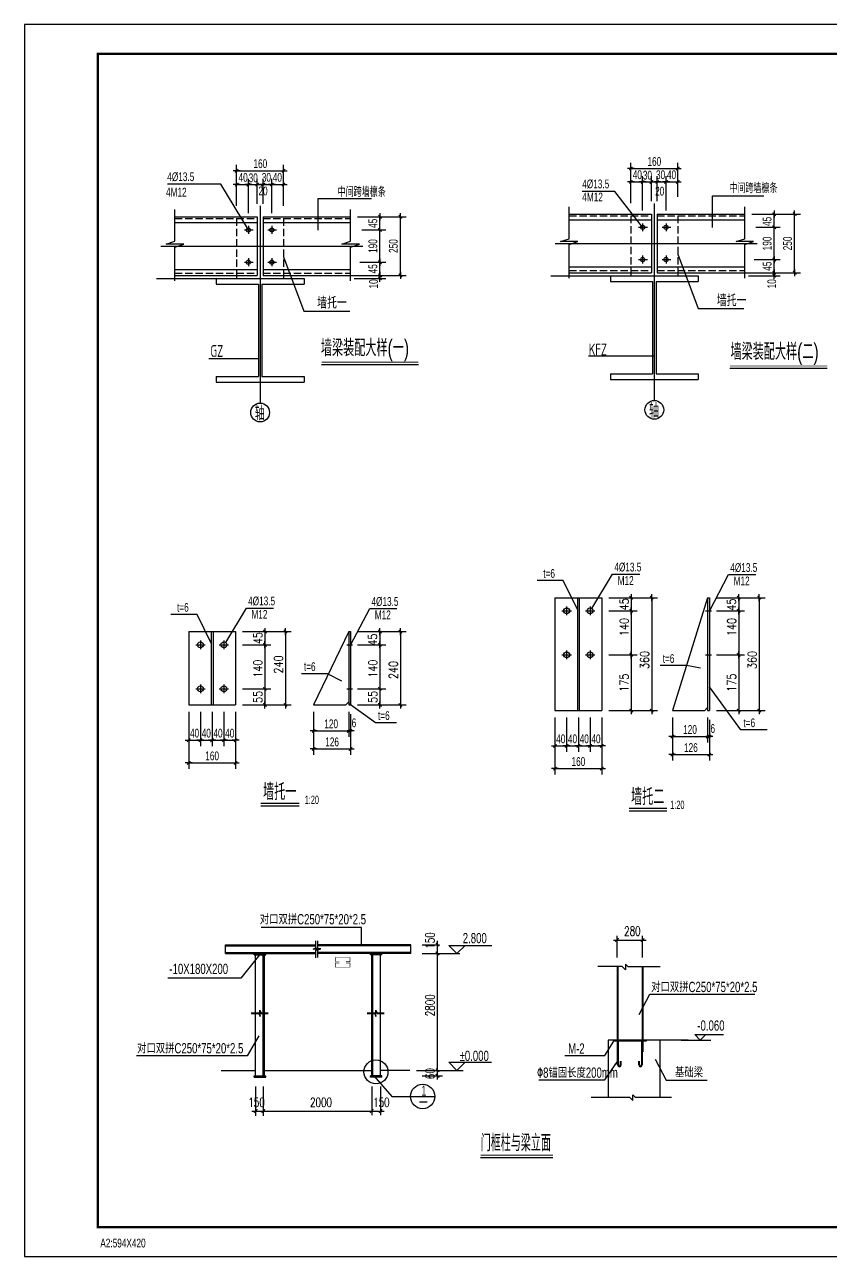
# Model space of a CAD drawing. Extents: x -544850 to 241437, y -10347 to 32059.
# Drawn here: x 182037 to 209523, y -10347 to 31653 of the extents above; entities that cross this region are included whole.
import ezdxf
from ezdxf.enums import TextEntityAlignment as Align

# ---------------------------------------------------------------- set-up
doc = ezdxf.new("R2010")
doc.units = 0
doc.header["$LTSCALE"] = 1000
doc.linetypes.add('CENTER', pattern=[2, 1.25, -0.25, 0.25, -0.25])
doc.linetypes.add('DASH', pattern=[0.35, 0.25, -0.1])
doc.layers.get('0').update_dxf_attribs({"linetype": 'CONTINUOUS'})
for name, color, linetype in [('ADIM', 3, 'CONTINUOUS'), ('AXIS', 253, 'CENTER'), ('LAYER1', 1, 'CONTINUOUS'), ('PUB_DIM', 3, 'CONTINUOUS'), ('PUB_TEXT', 7, 'CONTINUOUS'), ('TEXT', 7, 'CONTINUOUS'), ('THICK', 6, 'CONTINUOUS'), ('THIN', 7, 'CONTINUOUS'), ('图框(锁住)', 7, 'CONTINUOUS'), ('字符串标注', 253, 'CONTINUOUS'), ('梁__虚线', 4, 'DASH'), ('锚栓', 60, 'CONTINUOUS')]:
    doc.layers.add(name, color=color, linetype=linetype)
doc.styles.add('_HZTXT', font='txt.shx', dxfattribs={"width": 0.8, "bigfont": 'HZTXT.shx'})
doc.styles.add('STYLE1', font='txt.shx', dxfattribs={"width": 0.8, "bigfont": 'hztxt.shx'})
doc.styles.add('TSSD_NORM', font='tssdeng.shx', dxfattribs={"bigfont": 'hztxt.shx'})
doc.styles.add('TSSD_Rein', font='天和字符.shx', dxfattribs={"width": 0.7, "bigfont": '天和汉字.shx'})
doc.styles.add('天和', font='天和字符.shx', dxfattribs={"width": 0.7, "bigfont": '天和汉字.shx'})

# ---------------------------------------------------------------- blocks, each defined once
blk = doc.blocks.new('_DIMX')
blk.add_line((-150, 0), (150, 0))
at = {"const_width": 50}
blk.add_lwpolyline([(-70, -70), (70, 70)], dxfattribs=at)
blk = doc.blocks.new('FDTERTER')
at = {"layer": '图框(锁住)', "color": 3, "linetype": 'Continuous'}
for p, q in [((59385, 41988), (-15, 41988)), ((-15, 41988), (-15, -12)), ((-15, -12), (59385, -12))]:
    blk.add_line(p, q, dxfattribs=at)
at = {"layer": '图框(锁住)', "linetype": 'Continuous', "const_width": 80}
blk.add_lwpolyline([(58385, 39888), (58385, 40988), (2485, 40988), (2485, 988), (58385, 988)], close=True, dxfattribs=at)
at = {"layer": '图框(锁住)', "color": 3, "linetype": 'Continuous', "style": '天和', "width": 0.7}
blk.add_text('A2:594X420', height=300, dxfattribs=at).set_placement((2567, 292))

msp = doc.modelspace()

# ---------------------------------------------------------------- linework, layer by layer
for p, q in [((202119.4, 437.4), (203244.5, 437.4)), ((202994.5, 437.4), (203244.5, 437.4)), ((195596.1, 276.4), (196184.4, 276.4)), ((196122.5, -4194.2), (196122.5, 276.4)), ((195596.1, -23.6), (196184.4, -23.6)), ((195831.8, -23.6), (196887, -23.6)), ((203707.1, -2970.3), (203707.1, -4919.6)), ((195401.8, -4006.7), (197002.1, -4006.7)), ((195596.1, -4194.2), (196291.5, -4194.2)), ((189917.1, -4556.9), (189917.1, -5554.8)), ((190179.6, -4556.9), (190179.6, -5554.8)), ((193877.1, -4556.9), (193877.1, -5536.2)), ((194177.1, -4556.9), (194177.1, -5536.2)), ((189917.1, -5391), (194177.1, -5391))]:
    msp.add_line(p, q)
at = {"color": 3}
for p, q in [((202529.6, -384.6), (202613.1, -468.4)), ((202529.6, -384.6), (202529.6, -580)), ((202417.4, -468.4), (201595.4, -468.4)), ((202417.4, -468.4), (202529.6, -580)), ((202613.1, -468.4), (203714.3, -468.4)), ((202265, -3817.6), (202265, -3014)), ((202291.2, -3817.6), (202291.2, -3014)), ((203082, -3014), (203082, -3817.6)), ((203108.2, -3014), (203108.2, -3817.6)), ((202363.4, -3817.6), (202363.4, -3693.8)), ((202389.6, -3817.6), (202389.6, -3693.8)), ((202983.6, -3817.6), (202983.6, -3693.8)), ((203009.8, -3817.6), (203009.8, -3693.8))]:
    msp.add_line(p, q, dxfattribs=at)
at = {"color": 3, "linetype": 'ByBlock'}
msp.add_line((203125.9, -468.4), (203125.9, -2201.2), dxfattribs=at)
at = {"elevation": 77.8}
for points, const_width in [([(202186.1, 379), (202302.8, 495.7)], 41.7), ([(203061.2, 379), (203177.8, 495.7)], 41.7), ([(196082.9, 316), (196162.2, 236.7)], 12.5), ([(196082.9, 16), (196162.2, -63.3)], 12.5), ([(192772.6, -293.4), (192636.5, -293.4), (192636.5, -156.3), (193134.8, -156.3), (193134.8, -295), (192999.4, -295)], 18.8), ([(192772.6, -347.4), (192636.5, -347.4), (192636.5, -484.5), (193134.8, -484.5), (193134.8, -345.9), (192999.4, -345.9)], 18.8), ([(189877.5, -5430.6), (189956.7, -5351.3)], 12.5), ([(190140, -5430.6), (190219.2, -5351.3)], 12.5), ([(193916.8, -5351.3), (193837.5, -5430.6)], 12.5), ([(194216.8, -5351.3), (194137.5, -5430.6)], 12.5), ([(195496.7, -5085.4), (195772.5, -5085.4)], 41.7)]:
    msp.add_lwpolyline(points, dxfattribs=dict(at, const_width=const_width))
for points in [[(200469.2, -3499.8), (201832.7, -3499.8), (202137.6, -3014)], [(199573.9, -4323.3), (201832.7, -4323.3), (202265, -3702.8)], [(193949.8, -4191.3), (194561.1, -4896), (196028.8, -4896)]]:
    msp.add_lwpolyline(points, dxfattribs=at)
at = {"color": 3, "elevation": 77.8}
for points in [[(201945.5, -2970.3), (201945.5, -4919.6)], [(201367.1, -4919.6), (202541.4, -4919.6), (202671.9, -4919.6), (202671.9, -4919.6), (202784, -5031.3), (202784, -4835.8), (202867.6, -4919.6), (204102.4, -4919.6)]]:
    msp.add_lwpolyline(points, dxfattribs=at)
for centre, radius in [((190070, 18427.3, -240), 320), ((203517.4, 18517.5, -240), 320), ((194021.6, -4057.4), 409.1), ((195615.5, -4896), 416.7)]:
    msp.add_circle(centre, radius)
at = {"color": 3}
for centre, radius in [((202327.3, -3817.6), 62.3), ((202327.3, -3817.6), 36.1), ((203045.9, -3817.6), 62.3), ((203045.9, -3817.6), 36.1)]:
    msp.add_arc(centre, radius, 180, 0, dxfattribs=at)
at = {"layer": 'ADIM'}
for p, q in [((188727.8, 26209.3, -240), (186912.3, 26209.3, -240)), ((189670, 24651.7, -240), (188727.8, 26209.3, -240)), ((202175.2, 25963.9, -240), (201050.3, 25963.9, -240)), ((203117.4, 24742, -240), (202175.2, 25963.9, -240)), ((205496.1, 24729.8, -240), (205496.1, 25809.9, -240)), ((205496.1, 25809.9, -240), (207255.9, 25809.9, -240)), ((190870, 23736.9, -240), (191562.1, 21879.6, -240)), ((204317.4, 23827.2, -240), (205009.5, 21969.8, -240)), ((191562.1, 21879.6, -240), (193126.2, 21879.6, -240)), ((205009.5, 21969.8, -240), (206573.6, 21969.8, -240)), ((190023.5, 20258.8, -240), (188325.9, 20258.8, -240)), ((203491.8, 20349, -240), (201273.5, 20349, -240))]:
    msp.add_line(p, q, dxfattribs=at)
msp.add_lwpolyline([(192048.7, 24639.5), (192048.7, 25719.6), (193872.4, 25719.6)], dxfattribs=at)
at = {"layer": 'AXIS', "linetype": 'ByBlock'}
for p, q in [((202717.4, 25783.3, -240), (202717.4, 26944.1, -240)), ((204317.4, 25783.3, -240), (204317.4, 26944.1, -240)), ((189270, 25587.4, -240), (189270, 26868.3, -240)), ((189270.8, 26668.3, -240), (190869.2, 26668.3, -240)), ((190870, 25475.1, -240), (190870, 26868.3, -240)), ((202717.4, 25567.8, -240), (202717.4, 26489.9, -240)), ((202718.2, 26744.1, -240), (204316.6, 26744.1, -240)), ((203117.4, 25315.8, -240), (203117.4, 26489.9, -240)), ((203117.4, 25315.8, -240), (203117.4, 26489.9, -240)), ((203417.4, 25630.8, -240), (203417.4, 26489.9, -240)), ((203417.4, 25905.8, -240), (203417.4, 26489.9, -240)), ((203917.4, 25315.8, -240), (203917.4, 26489.9, -240)), ((189270, 25477.5, -240), (189270, 26399.7, -240)), ((189270.8, 26199.7, -240), (189669.2, 26199.7, -240)), ((189670, 25225.5, -240), (189670, 26399.7, -240)), ((189670, 25225.5, -240), (189670, 26399.7, -240)), ((189970, 25540.6, -240), (189970, 26399.7, -240)), ((189970, 25540.6, -240), (189970, 26399.7, -240)), ((190170, 25540.6, -240), (190170, 26399.7, -240)), ((190170, 25540.6, -240), (190170, 26399.7, -240)), ((190470, 25225.5, -240), (190470, 26399.7, -240)), ((190470, 25225.5, -240), (190470, 26399.7, -240)), ((193396.8, 25101.7, -240), (194359.3, 25101.7, -240)), ((193818.9, 25101.7, -240), (195055.8, 25101.7, -240)), ((194855.8, 23102.5, -240), (194855.8, 25100.9, -240)), ((206844.2, 25192, -240), (207806.6, 25192, -240)), ((207266.2, 25192, -240), (208503.1, 25192, -240)), ((208303.1, 23192.8, -240), (208303.1, 25191.2, -240)), ((193536.9, 24651.7, -240), (194359.3, 24651.7, -240)), ((193536.9, 24651.7, -240), (194359.3, 24651.7, -240)), ((206984.3, 24742, -240), (207806.6, 24742, -240)), ((206984.3, 24742, -240), (207806.6, 24742, -240)), ((193470.6, 23551.7, -240), (194359.3, 23551.7, -240)), ((193470.6, 23551.7, -240), (194359.3, 23551.7, -240)), ((206918, 23642, -240), (207806.6, 23642, -240)), ((206918, 23642, -240), (207806.6, 23642, -240)), ((193006.3, 23101.7, -240), (194359.3, 23101.7, -240)), ((193671.8, 23101.7, -240), (194359.3, 23101.7, -240)), ((193818.9, 23101.7, -240), (195055.8, 23101.7, -240)), ((207266.2, 23192, -240), (208503.1, 23192, -240)), ((193281.3, 23001.7, -240), (194359.3, 23001.7, -240)), ((206728.6, 23092, -240), (207806.6, 23092, -240))]:
    msp.add_line(p, q, dxfattribs=at)
at = {"layer": 'AXIS'}
for p, q in [((203617.4, 25630.8, -240), (203617.4, 26489.9, -240)), ((203617.4, 25905.8, -240), (203617.4, 26489.9, -240)), ((204317.4, 26039.5, -240), (204317.4, 26489.9, -240)), ((189670.8, 26199.7, -240), (189969.2, 26199.7, -240)), ((189969.2, 26199.7, -240), (189968.4, 26199.7, -240)), ((189970, 26199.7, -240), (190170, 26199.7, -240)), ((190170.8, 26199.7, -240), (190171.6, 26199.7, -240)), ((190170.8, 26199.7, -240), (190469.2, 26199.7, -240)), ((190470.8, 26199.7, -240), (190869.2, 26199.7, -240)), ((190870, 25949.2, -240), (190870, 26399.7, -240)), ((202718.2, 26289.9, -240), (203116.6, 26289.9, -240)), ((203118.2, 26289.9, -240), (203416.6, 26289.9, -240)), ((203416.6, 26289.9, -240), (203415.8, 26289.9, -240)), ((203417.4, 26289.9, -240), (203617.4, 26289.9, -240)), ((203618.2, 26289.9, -240), (203916.6, 26289.9, -240)), ((203618.2, 26289.9, -240), (203619, 26289.9, -240)), ((203918.2, 26289.9, -240), (204316.6, 26289.9, -240)), ((194159.3, 25102.5, -240), (194159.3, 25103.3, -240)), ((194159.3, 24651.7, -240), (194159.3, 25101.7, -240)), ((207606.6, 25192.8, -240), (207606.6, 25193.6, -240)), ((207606.6, 24742, -240), (207606.6, 25192, -240)), ((194159.3, 24650.9, -240), (194159.3, 24650.1, -240)), ((194159.3, 23552.5, -240), (194159.3, 24650.9, -240)), ((207606.6, 24741.2, -240), (207606.6, 24740.4, -240)), ((207606.6, 23642.8, -240), (207606.6, 24741.2, -240)), ((194159.3, 23552.5, -240), (194159.3, 23553.3, -240)), ((194159.3, 23101.7, -240), (194159.3, 23551.7, -240)), ((207606.6, 23642.8, -240), (207606.6, 23643.6, -240)), ((207606.6, 23192, -240), (207606.6, 23642, -240)), ((194159.3, 23102.5, -240), (194159.3, 23103.3, -240)), ((194159.3, 23001.7, -240), (194159.3, 23101.7, -240)), ((194159.3, 23100.9, -240), (194159.3, 23100.1, -240)), ((206453.6, 23192, -240), (207806.6, 23192, -240)), ((207119.2, 23192, -240), (207806.6, 23192, -240)), ((207606.6, 23192.8, -240), (207606.6, 23193.6, -240)), ((207606.6, 23092, -240), (207606.6, 23192, -240)), ((207606.6, 23191.2, -240), (207606.6, 23190.4, -240)), ((194159.3, 23000.9, -240), (194159.3, 23000.1, -240)), ((207606.6, 23091.2, -240), (207606.6, 23090.4, -240)), ((202194.5, 387.4), (202294.4, 487.3)), ((202244.4, -161.2), (202244.4, 579.9)), ((203069.5, 387.4), (203169.5, 487.3)), ((203119.5, -161.2), (203119.5, 579.9))]:
    msp.add_line(p, q, dxfattribs=at)
at = {"layer": 'AXIS', "ltscale": 10}
for p, q in [((190070, 25469, -240), (190070, 18747.3, -240)), ((203517.4, 25559.3, -240), (203517.4, 18837.5, -240)), ((186686.7, 24101.7, -240), (193578.9, 24101.7, -240)), ((200134.1, 24192, -240), (207026.2, 24192, -240)), ((186537.5, 23001.7, -240), (190811.2, 23001.7, -240)), ((199984.9, 23092, -240), (204258.5, 23092, -240)), ((201966.9, 12113, -240), (202926.9, 12113, -240)), ((201966.9, 12113, -240), (203626.9, 12113, -240)), ((202726.9, 12113.8, -240), (202726.9, 12114.6, -240)), ((202726.9, 12113, -240), (202726.9, 11663, -240)), ((203426.9, 12112.2, -240), (203426.9, 8263.8, -240)), ((205634.9, 12113, -240), (206594.9, 12113, -240)), ((205634.9, 12113, -240), (207294.9, 12113, -240)), ((206394.9, 12112.2, -240), (206394.9, 11663.8, -240)), ((207094.9, 12112.2, -240), (207094.9, 8263.8, -240)), ((201966.9, 11663, -240), (202926.9, 11663, -240)), ((201966.9, 11663, -240), (202926.9, 11663, -240)), ((202726.9, 11662.2, -240), (202726.9, 11661.4, -240)), ((202726.9, 11662.2, -240), (202726.9, 10163.8, -240)), ((205634.9, 11663, -240), (206594.9, 11663, -240)), ((205634.9, 11663, -240), (206594.9, 11663, -240)), ((206394.9, 11662.2, -240), (206394.9, 10163.8, -240)), ((189474.1, 10956.3, -240), (191134.1, 10956.3, -240)), ((189474.1, 10956.3, -240), (190434.1, 10956.3, -240)), ((190234.1, 10957.1, -240), (190234.1, 10957.9, -240)), ((190234.1, 10956.3, -240), (190234.1, 10506.3, -240)), ((190934.1, 10955.5, -240), (190934.1, 8457.1, -240)), ((193394.9, 10956.3, -240), (195054.9, 10956.3, -240)), ((193394.9, 10956.3, -240), (194354.9, 10956.3, -240)), ((194154.9, 10955.5, -240), (194154.9, 10507.1, -240)), ((194854.9, 10955.5, -240), (194854.9, 8457.1, -240)), ((189474.1, 10506.3, -240), (190434.1, 10506.3, -240)), ((189474.1, 10506.3, -240), (190434.1, 10506.3, -240)), ((190234.1, 10505.5, -240), (190234.1, 9007.1, -240)), ((190234.1, 10505.5, -240), (190234.1, 10504.7, -240)), ((193394.9, 10506.3, -240), (194354.9, 10506.3, -240)), ((193394.9, 10506.3, -240), (194354.9, 10506.3, -240)), ((194154.9, 10505.5, -240), (194154.9, 9007.1, -240)), ((201966.9, 10163, -240), (202926.9, 10163, -240)), ((201966.9, 10163, -240), (202926.9, 10163, -240)), ((202726.9, 10162.2, -240), (202726.9, 8263.8, -240)), ((205634.9, 10163, -240), (206594.9, 10163, -240)), ((205634.9, 10163, -240), (206594.9, 10163, -240)), ((206394.9, 10162.2, -240), (206394.9, 8263.8, -240)), ((189474.1, 9006.3, -240), (190434.1, 9006.3, -240)), ((189474.1, 9006.3, -240), (190434.1, 9006.3, -240)), ((190234.1, 9007.1, -240), (190234.1, 9007.9, -240)), ((190234.1, 9006.3, -240), (190234.1, 8456.3, -240)), ((193394.9, 9006.3, -240), (194354.9, 9006.3, -240)), ((193394.9, 9006.3, -240), (194354.9, 9006.3, -240)), ((194154.9, 9007.1, -240), (194154.9, 9007.9, -240)), ((194154.9, 9006.3, -240), (194154.9, 8456.3, -240)), ((189474.1, 8456.3, -240), (190434.1, 8456.3, -240)), ((189474.1, 8456.3, -240), (191134.1, 8456.3, -240)), ((190234.1, 8455.5, -240), (190234.1, 8454.7, -240)), ((193394.9, 8456.3, -240), (194354.9, 8456.3, -240)), ((193394.9, 8456.3, -240), (195054.9, 8456.3, -240)), ((194154.9, 8455.5, -240), (194154.9, 8454.7, -240)), ((187634.1, 8216.3, -240), (187634.1, 7051.4, -240)), ((188434.1, 8216.3, -240), (188434.1, 7051.4, -240)), ((188434.1, 8216.3, -240), (188434.1, 7051.4, -240)), ((188834.1, 8221.2, -240), (188834.1, 7051.4, -240)), ((188834.1, 8011, -240), (188834.1, 7051.4, -240)), ((189234.1, 8216.3, -240), (189234.1, 7051.4, -240)), ((191894.9, 8216.3, -240), (191894.9, 7369.2, -240)), ((191894.9, 8145.6, -240), (191894.9, 6753.5, -240)), ((193094.9, 8216.3, -240), (193094.9, 7369.2, -240)), ((193094.9, 8216.3, -240), (193094.9, 7369.2, -240)), ((193154.9, 8145.6, -240), (193154.9, 6753.5, -240)), ((200126.9, 8023, -240), (200126.9, 6858.1, -240)), ((200526.9, 8027.8, -240), (200526.9, 6858.1, -240)), ((200926.9, 8023, -240), (200926.9, 6858.1, -240)), ((200926.9, 8023, -240), (200926.9, 6858.1, -240)), ((201326.9, 8027.8, -240), (201326.9, 6858.1, -240)), ((201726.9, 8023, -240), (201726.9, 6858.1, -240)), ((201966.9, 8263, -240), (203626.9, 8263, -240)), ((201966.9, 8263, -240), (202926.9, 8263, -240)), ((204134.9, 8023, -240), (204134.9, 7175.9, -240)), ((205334.9, 8023, -240), (205334.9, 7175.9, -240)), ((205334.9, 8023, -240), (205334.9, 7175.9, -240)), ((205634.9, 8263, -240), (207294.9, 8263, -240)), ((205634.9, 8263, -240), (206594.9, 8263, -240)), ((188034.1, 7974.8, -240), (188034.1, 7051.4, -240)), ((191895.7, 7569.2, -240), (193094.1, 7569.2, -240)), ((193094.1, 7569.2, -240), (193093.3, 7569.2, -240)), ((193094.9, 7569.2, -240), (193154.9, 7569.2, -240)), ((193154.9, 7726.5, -240), (193154.9, 7369.2, -240)), ((193155.7, 7569.2, -240), (193156.5, 7569.2, -240)), ((200526.9, 7781.5, -240), (200526.9, 6858.1, -240)), ((201326.9, 7817.6, -240), (201326.9, 6858.1, -240)), ((204134.9, 7952.2, -240), (204134.9, 6560.1, -240)), ((205394.9, 7952.2, -240), (205394.9, 6560.1, -240)), ((187633.3, 7251.4, -240), (187632.5, 7251.4, -240)), ((187634.1, 7527.8, -240), (187634.1, 6276.8, -240)), ((187634.1, 7251.4, -240), (188034.1, 7251.4, -240)), ((188033.3, 7251.4, -240), (188032.5, 7251.4, -240)), ((188034.1, 7251.4, -240), (188434.1, 7251.4, -240)), ((188034.9, 7251.4, -240), (188035.7, 7251.4, -240)), ((188433.3, 7251.4, -240), (188432.5, 7251.4, -240)), ((188434.1, 7251.4, -240), (188834.1, 7251.4, -240)), ((188434.9, 7251.4, -240), (188435.7, 7251.4, -240)), ((188833.3, 7251.4, -240), (188832.5, 7251.4, -240)), ((188834.1, 7251.4, -240), (189234.1, 7251.4, -240)), ((188834.9, 7251.4, -240), (188835.7, 7251.4, -240)), ((189234.1, 7527.8, -240), (189234.1, 6276.8, -240)), ((189234.9, 7251.4, -240), (189235.7, 7251.4, -240)), ((200126.9, 7334.5, -240), (200126.9, 6083.4, -240)), ((201726.9, 7334.5, -240), (201726.9, 6083.4, -240)), ((204135.7, 7375.9, -240), (205334.1, 7375.9, -240)), ((205334.1, 7375.9, -240), (205333.3, 7375.9, -240)), ((205334.9, 7375.9, -240), (205394.9, 7375.9, -240)), ((205394.9, 7533.1, -240), (205394.9, 7175.9, -240)), ((205395.7, 7375.9, -240), (205396.5, 7375.9, -240)), ((191895.7, 6953.5, -240), (193154.1, 6953.5, -240)), ((200126.1, 7058.1, -240), (200125.3, 7058.1, -240)), ((200126.9, 7058.1, -240), (200526.9, 7058.1, -240)), ((200526.1, 7058.1, -240), (200525.3, 7058.1, -240)), ((200526.9, 7058.1, -240), (200926.9, 7058.1, -240)), ((200527.7, 7058.1, -240), (200528.5, 7058.1, -240)), ((200926.1, 7058.1, -240), (200925.3, 7058.1, -240)), ((200926.9, 7058.1, -240), (201326.9, 7058.1, -240)), ((200927.7, 7058.1, -240), (200928.5, 7058.1, -240)), ((201326.1, 7058.1, -240), (201325.3, 7058.1, -240)), ((201326.9, 7058.1, -240), (201726.9, 7058.1, -240)), ((201327.7, 7058.1, -240), (201328.5, 7058.1, -240)), ((201727.7, 7058.1, -240), (201728.5, 7058.1, -240)), ((204135.7, 6760.1, -240), (205394.1, 6760.1, -240)), ((187634.9, 6476.8, -240), (189233.3, 6476.8, -240)), ((200127.7, 6283.4, -240), (201726.1, 6283.4, -240))]:
    msp.add_line(p, q, dxfattribs=at)
at = {"layer": 'LAYER1', "color": 3}
for p, q in [((202246.9, -468.4), (202246.9, -3377.8)), ((202268.8, -468.4), (202268.8, -3377.8)), ((203104, -468.4), (203104, -3377.8)), ((203125.9, -506.8), (203125.9, -3377.8)), ((204672.5, -2970.3), (201945.5, -2970.3)), ((202137.6, -2970.3), (202137.6, -3014)), ((203235.2, -3014), (202137.6, -3014)), ((203235.2, -2970.3), (203235.2, -3014)), ((204436.5, -2970.3), (205446.9, -2970.3))]:
    msp.add_line(p, q, dxfattribs=at)
at = {"layer": 'LAYER1', "color": 3, "elevation": 77.8}
msp.add_lwpolyline([(203541.7, -3627.5), (203921.6, -4336), (205320.2, -4336)], dxfattribs=at)
at = {"layer": 'PUB_DIM'}
for p, q in [((196785.3, -23.6), (196504, 257.6)), ((196504, 257.6), (197066.5, 257.6)), ((197066.5, 257.6), (196785.3, -23.6)), ((197066.5, 257.6), (197971.3, 257.6)), ((204898.8, -2782.8), (205273.8, -2782.8)), ((205086.3, -2970.3), (204898.8, -2782.8)), ((205273.8, -2782.8), (205086.3, -2970.3)), ((205273.8, -2782.8), (205873.8, -2782.8)), ((196504, -3725.5), (197066.5, -3725.5)), ((196785.3, -4006.7), (196504, -3725.5)), ((197066.5, -3725.5), (196785.3, -4006.7)), ((197066.5, -3725.5), (197968, -3725.5))]:
    msp.add_line(p, q, dxfattribs=at)
at = {"layer": 'PUB_TEXT'}
msp.add_line((203917.4, 25315.8, -240), (203917.4, 26489.9, -240), dxfattribs=at)
at = {"layer": 'TEXT'}
for p, q in [((188034.1, 8221.2, -240), (188034.1, 7051.4, -240)), ((190044.9, -61.1), (189415.2, -865.5)), ((189415.2, -865.5), (186921.5, -865.5)), ((190031.6, -2822.6), (189632, -3509.9)), ((189632, -3509.9), (185848.9, -3509.9))]:
    msp.add_line(p, q, dxfattribs=at)
at = {"layer": 'TEXT', "ltscale": 15}
for p, q in [((193531.3, 864.4), (190104.1, 864.4)), ((193531.3, 276.4), (193531.3, 864.4))]:
    msp.add_line(p, q, dxfattribs=at)
at = {"layer": 'TEXT', "elevation": 77.8}
msp.add_lwpolyline([(203002.3, -2095.5), (203362.6, -1409.2), (206940.8, -1409.2)], dxfattribs=at)
at = {"layer": 'THICK', "linetype": 'Continuous'}
for p, q in [((190095.4, 5110.5, -240), (191401.3, 5110.5, -240)), ((202664.6, 4939.8, -240), (203942.4, 4939.8, -240))]:
    msp.add_line(p, q, dxfattribs=at)
for points, const_width in [([(192166.8, 20140.2), (195469.7, 20140.2)], 33.8), ([(206094.3, 20012.7), (209417.8, 20012.7)], 33.8), ([(190095.4, 5110.5), (191401.3, 5110.5)], 32.1), ([(197589.2, -6897.7), (200056.3, -6897.7)], 35.2)]:
    msp.add_lwpolyline(points, dxfattribs=dict(at, const_width=const_width))
at = {"layer": 'THICK', "linetype": 'Continuous', "const_width": 32.1, "elevation": 160}
msp.add_lwpolyline([(202664.6, 4939.8), (203942.4, 4939.8)], dxfattribs=at)
at = {"layer": 'THIN'}
for p, q in [((187164.5, 25101.7, -240), (189970, 25101.7, -240)), ((187164.5, 24901.7, -240), (189970, 24901.7, -240)), ((189670, 24786.6, -240), (189670, 24519.2, -240)), ((189970, 25101.7, -240), (189970, 23101.7, -240)), ((190170, 25101.7, -240), (190170, 23101.7, -240)), ((190170, 25101.7, -240), (193156.8, 25101.7, -240)), ((190170, 24901.7, -240), (193156.8, 24901.7, -240)), ((190470, 24786.6, -240), (190470, 24519.2, -240)), ((200611.8, 25192, -240), (203417.4, 25192, -240)), ((200611.8, 24992, -240), (203417.4, 24992, -240)), ((203117.4, 24876.9, -240), (203117.4, 24609.5, -240)), ((203417.4, 25192, -240), (203417.4, 23192, -240)), ((203617.4, 25192, -240), (206604.2, 25192, -240)), ((203617.4, 25192, -240), (203617.4, 23192, -240)), ((203617.4, 24992, -240), (206604.2, 24992, -240)), ((203917.4, 24876.9, -240), (203917.4, 24609.5, -240)), ((189532.9, 24651.7, -240), (189831.6, 24651.7, -240)), ((190332.9, 24651.7, -240), (190631.6, 24651.7, -240)), ((202980.3, 24742, -240), (203279, 24742, -240)), ((203780.3, 24742, -240), (204079, 24742, -240)), ((189532.9, 23551.7, -240), (189831.6, 23551.7, -240)), ((189670, 23686.6, -240), (189670, 23419.2, -240)), ((190332.9, 23551.7, -240), (190631.6, 23551.7, -240)), ((190470, 23686.6, -240), (190470, 23419.2, -240)), ((202980.3, 23642, -240), (203279, 23642, -240)), ((203117.4, 23776.9, -240), (203117.4, 23509.5, -240)), ((203780.3, 23642, -240), (204079, 23642, -240)), ((203917.4, 23776.9, -240), (203917.4, 23509.5, -240)), ((187164.5, 23301.7, -240), (189970, 23301.7, -240)), ((187164.5, 23101.7, -240), (189970, 23101.7, -240)), ((190170, 23301.7, -240), (193156.8, 23301.7, -240)), ((190170, 23101.7, -240), (193156.8, 23101.7, -240)), ((200611.8, 23392, -240), (203417.4, 23392, -240)), ((200611.8, 23192, -240), (203417.4, 23192, -240)), ((203617.4, 23392, -240), (206604.2, 23392, -240)), ((203617.4, 23192, -240), (206604.2, 23192, -240)), ((188570, 23001.7, -240), (191570, 23001.7, -240)), ((188570, 23001.7, -240), (188570, 22801.7, -240)), ((188570, 22801.7, -240), (190010, 22801.7, -240)), ((190010, 22801.7, -240), (190010, 19659.6, -240)), ((190130, 22801.7, -240), (191570, 22801.7, -240)), ((190130, 22801.7, -240), (190130, 19659.6, -240)), ((191570, 23001.7, -240), (191570, 22801.7, -240)), ((202017.4, 23092, -240), (205017.4, 23092, -240)), ((202017.4, 23092, -240), (202017.4, 22892, -240)), ((202017.4, 22892, -240), (203457.4, 22892, -240)), ((203457.4, 22892, -240), (203457.4, 19749.8, -240)), ((203577.4, 22892, -240), (205017.4, 22892, -240)), ((203577.4, 22892, -240), (203577.4, 19749.8, -240)), ((205017.4, 23092, -240), (205017.4, 22892, -240)), ((202017.4, 19749.8, -240), (203457.4, 19749.8, -240)), ((202017.4, 19749.8, -240), (202017.4, 19549.8, -240)), ((203577.4, 19749.8, -240), (205017.4, 19749.8, -240)), ((205017.4, 19749.8, -240), (205017.4, 19549.8, -240)), ((188570, 19659.6, -240), (190010, 19659.6, -240)), ((188570, 19659.6, -240), (188570, 19459.6, -240)), ((188570, 19459.6, -240), (191570, 19459.6, -240)), ((190130, 19659.6, -240), (191570, 19659.6, -240)), ((191570, 19659.6, -240), (191570, 19459.6, -240)), ((202017.4, 19549.8, -240), (205017.4, 19549.8, -240)), ((200126.9, 12113, -240), (201726.9, 12113, -240)), ((200126.9, 12113, -240), (200126.9, 8263, -240)), ((200526.9, 11813.4, -240), (200526.9, 11513.3, -240)), ((200896.9, 12113, -240), (200896.9, 8263, -240)), ((200956.9, 12113, -240), (200956.9, 8263, -240)), ((201326.9, 11813.4, -240), (201326.9, 11513.3, -240)), ((201726.9, 12113, -240), (201726.9, 8263, -240)), ((205334.9, 12113, -240), (204134.9, 8263, -240)), ((205334.9, 12113, -240), (205394.9, 12113, -240)), ((205334.9, 12113, -240), (205334.9, 8263, -240)), ((205394.9, 12113, -240), (205394.9, 8263, -240)), ((200366.1, 11663, -240), (200688.6, 11663, -240)), ((201166.1, 11663, -240), (201488.6, 11663, -240)), ((205267.4, 11663, -240), (205464, 11663, -240)), ((205334.9, 11663, -240), (205394.9, 11663, -240)), ((187634.1, 10956.3, -240), (187634.1, 8456.3, -240)), ((187634.1, 10956.3, -240), (189234.1, 10956.3, -240)), ((188404.1, 10956.3, -240), (188404.1, 8456.3, -240)), ((188464.1, 10956.3, -240), (188464.1, 8456.3, -240)), ((189234.1, 10956.3, -240), (189234.1, 8456.3, -240)), ((193094.9, 10956.3, -240), (191894.9, 8456.3, -240)), ((193094.9, 10956.3, -240), (193094.9, 8456.3, -240)), ((193094.9, 10956.3, -240), (193154.9, 10956.3, -240)), ((193154.9, 10956.3, -240), (193154.9, 8456.3, -240)), ((187873.2, 10506.3, -240), (188195.8, 10506.3, -240)), ((188034.1, 10656.8, -240), (188034.1, 10356.7, -240)), ((188673.2, 10506.3, -240), (188995.8, 10506.3, -240)), ((188834.1, 10656.8, -240), (188834.1, 10356.7, -240)), ((193027.4, 10506.3, -240), (193224, 10506.3, -240)), ((193094.9, 10506.3, -240), (193154.9, 10506.3, -240)), ((200366.1, 10163, -240), (200688.6, 10163, -240)), ((200526.9, 10313.4, -240), (200526.9, 10013.3, -240)), ((201166.1, 10163, -240), (201488.6, 10163, -240)), ((201326.9, 10313.4, -240), (201326.9, 10013.3, -240)), ((205267.4, 10163, -240), (205464, 10163, -240)), ((205334.9, 10163, -240), (205394.9, 10163, -240)), ((187873.2, 9006.3, -240), (188195.8, 9006.3, -240)), ((188034.1, 9156.8, -240), (188034.1, 8856.7, -240)), ((188673.2, 9006.3, -240), (188995.8, 9006.3, -240)), ((188834.1, 9156.8, -240), (188834.1, 8856.7, -240)), ((193027.4, 9006.3, -240), (193224, 9006.3, -240)), ((193094.9, 9006.3, -240), (193154.9, 9006.3, -240)), ((187634.1, 8456.3, -240), (189234.1, 8456.3, -240)), ((191894.9, 8456.3, -240), (192994.9, 8456.3, -240)), ((192994.9, 8456.3, -240), (193094.9, 8556.3, -240)), ((193094.9, 8456.3, -240), (193154.9, 8456.3, -240)), ((200126.9, 8263, -240), (201726.9, 8263, -240)), ((204134.9, 8263, -240), (205234.9, 8263, -240)), ((205234.9, 8263, -240), (205334.9, 8363, -240)), ((205334.9, 8263, -240), (205394.9, 8263, -240))]:
    msp.add_line(p, q, dxfattribs=at)
at = {"layer": 'THIN', "color": 3}
for p, q in [((200413.3, 12697.6, -240), (199518.1, 12697.6, -240)), ((200896.9, 11712.9, -240), (200413.3, 12697.6, -240)), ((201390.6, 11740, -240), (202093.6, 12915.9, -240)), ((202093.6, 12915.9, -240), (203018.6, 12915.9, -240)), ((205396.3, 11651.5, -240), (206049.3, 12898.3, -240)), ((206049.3, 12898.3, -240), (206974.3, 12898.3, -240)), ((187920.4, 11540.9, -240), (187025.3, 11540.9, -240)), ((188404.1, 10556.3, -240), (187920.4, 11540.9, -240)), ((188897.7, 10583.3, -240), (189600.7, 11759.3, -240)), ((189600.7, 11759.3, -240), (190525.7, 11759.3, -240)), ((193156.3, 10494.9, -240), (193809.3, 11741.6, -240)), ((193809.3, 11741.6, -240), (194734.3, 11741.6, -240)), ((204611.2, 9795.9, -240), (203716.1, 9795.9, -240)), ((205094.8, 9711.3, -240), (204611.2, 9795.9, -240)), ((192371.2, 9519, -240), (191476.1, 9519, -240)), ((192854.8, 9261.9, -240), (192371.2, 9519, -240)), ((206470.5, 7606.1, -240), (205394.8, 9068.9, -240)), ((194004, 7850.8, -240), (193113, 8488, -240)), ((194723.5, 7850.8, -240), (194004, 7850.8, -240)), ((207365.6, 7606.1, -240), (206470.5, 7606.1, -240))]:
    msp.add_line(p, q, dxfattribs=at)
at = {"layer": 'THIN', "linetype": 'Continuous'}
for p, q in [((190095.4, 5010.5, -240), (191401.3, 5010.5, -240)), ((202664.6, 4839.8, -240), (203942.4, 4839.8, -240))]:
    msp.add_line(p, q, dxfattribs=at)
at = {"layer": 'THIN'}
for points in [[(187164.5, 22912.8), (187164.5, 24064.2), (187464.5, 24164.2), (186864.5, 24164.2), (187164.5, 24264.2), (187164.5, 25349.3)], [(193156.8, 22912.8), (193156.8, 24064.2), (193456.8, 24164.2), (192856.8, 24164.2), (193156.8, 24264.2), (193156.8, 25349.3)], [(200611.8, 23003), (200611.8, 24154.5), (200911.8, 24254.5), (200311.8, 24254.5), (200611.8, 24354.5), (200611.8, 25439.5)], [(206604.2, 23003), (206604.2, 24154.5), (206904.2, 24254.5), (206304.2, 24254.5), (206604.2, 24354.5), (206604.2, 25439.5)]]:
    msp.add_lwpolyline(points, dxfattribs=at)
at = {"layer": 'THIN', "linetype": 'Continuous'}
for points in [[(192166.8, 20065.2), (195469.7, 20065.2)], [(206094.3, 19937.7), (209417.8, 19937.7)], [(197589.2, -6975.9), (200056.3, -6975.9)]]:
    msp.add_lwpolyline(points, dxfattribs=at)
at = {"layer": 'THIN'}
for centre, radius in [((203117.4, 24742, -240), 70.3), ((203917.4, 24742, -240), 70.3), ((189670, 24651.7, -240), 70.3), ((190470, 24651.7, -240), 70.3), ((189670, 23551.7, -240), 70.3), ((190470, 23551.7, -240), 70.3), ((203117.4, 23642, -240), 70.3), ((203917.4, 23642, -240), 70.3), ((200526.9, 11663.4, -240), 99.6), ((201326.9, 11663.4, -240), 99.6), ((188034.1, 10506.7, -240), 99.6), ((188834.1, 10506.7, -240), 99.6), ((200526.9, 10163.4, -240), 99.6), ((201326.9, 10163.4, -240), 99.6), ((188034.1, 9006.7, -240), 99.6), ((188834.1, 9006.7, -240), 99.6)]:
    msp.add_circle(centre, radius, dxfattribs=at)
at = {"layer": '字符串标注', "color": 132}
for p, q in [((188888.6, 276.4), (191968.2, 276.4)), ((188888.6, -23.6), (188888.6, 276.4)), ((188888.6, 238.9), (191968.2, 238.9)), ((188888.6, 13.9), (191968.2, 13.9)), ((195205.6, 276.4), (192039.6, 276.4)), ((195205.6, 238.9), (192039.6, 238.9)), ((195205.6, 13.9), (192039.6, 13.9)), ((195205.6, -23.6), (195205.6, 276.4)), ((188888.6, -23.6), (191968.2, -23.6)), ((189870.2, -23.6), (190264, -23.6)), ((189870.2, -61.1), (189870.2, -23.6)), ((189870.2, -61.1), (190264, -61.1)), ((189917.1, -4194.2), (189917.1, -61.1)), ((190179.6, -4194.2), (190179.6, -61.1)), ((190217.1, -4194.2), (190217.1, -61.1)), ((190264, -61.1), (190264, -23.6)), ((195205.6, -23.6), (192039.6, -23.6)), ((194224, -23.6), (193830.3, -23.6)), ((193830.3, -61.1), (193830.3, -23.6)), ((194224, -61.1), (193830.3, -61.1)), ((193877.1, -4194.2), (193877.1, -61.1)), ((193914.6, -4194.2), (193914.6, -61.1)), ((194177.1, -4194.2), (194177.1, -61.1)), ((194224, -61.1), (194224, -23.6)), ((188736.2, -4006.7), (189917.1, -4006.7)), ((189870.2, -4194.2), (190264, -4194.2)), ((189870.2, -4231.7), (189870.2, -4194.2)), ((190217.1, -4006.7), (193877.1, -4006.7)), ((190264, -4231.7), (190264, -4194.2)), ((194224, -4194.2), (193830.3, -4194.2)), ((193830.3, -4231.7), (193830.3, -4194.2)), ((195177.4, -4006.7), (194177.1, -4006.7)), ((194224, -4231.7), (194224, -4194.2)), ((189870.2, -4231.7), (190264, -4231.7)), ((194224, -4231.7), (193830.3, -4231.7))]:
    msp.add_line(p, q, dxfattribs=at)
at = {"layer": '字符串标注', "color": 132, "elevation": 77.8}
for points in [[(191968.2, -169.6), (191968.2, 92.6), (192068.4, 129.4), (191874.9, 127.3), (191968.2, 168.1), (191968.2, 407.6)], [(192039.6, -162.1), (192039.6, 100.1), (192139.8, 136.9), (191946.3, 134.8), (192039.6, 175.6), (192039.6, 415.1)], [(189768.5, -2040.8), (190030.7, -2040.8), (190067.4, -2141), (190065.4, -1947.5), (190106.2, -2040.8), (190345.7, -2040.8)], [(189768.5, -2064), (190030.7, -2064), (190067.4, -2164.3), (190065.4, -1970.8), (190106.2, -2064), (190345.7, -2064)], [(193720.2, -2040.8), (193982.5, -2040.8), (194019.2, -2141), (194017.1, -1947.5), (194057.9, -2040.8), (194297.4, -2040.8)], [(193720.2, -2064), (193982.5, -2064), (194019.2, -2164.3), (194017.1, -1970.8), (194057.9, -2064), (194297.4, -2064)]]:
    msp.add_lwpolyline(points, dxfattribs=at)
at = {"layer": '字符串标注', "color": 132, "const_width": 12.5, "elevation": 77.8}
for points in [[(196162.2, -4046.4), (196082.9, -3967.1)], [(196162.2, -4233.9), (196082.9, -4154.6)]]:
    msp.add_lwpolyline(points, dxfattribs=at)
at = {"layer": '梁__虚线'}
for p, q in [((187164.5, 25038.7, -240), (189970, 25038.7, -240)), ((189270, 25038.7, -240), (189270, 23174.7, -240)), ((190170, 25038.7, -240), (193156.8, 25038.7, -240)), ((190870, 25038.7, -240), (190870, 23174.7, -240)), ((200611.8, 25128.9, -240), (203417.4, 25128.9, -240)), ((202717.4, 25128.9, -240), (202717.4, 23264.9, -240)), ((203617.4, 25128.9, -240), (206604.2, 25128.9, -240)), ((204317.4, 25128.9, -240), (204317.4, 23264.9, -240)), ((187164.5, 23174.7, -240), (189970, 23174.7, -240)), ((190170, 23174.7, -240), (193156.8, 23174.7, -240)), ((200611.8, 23264.9, -240), (203417.4, 23264.9, -240)), ((203617.4, 23264.9, -240), (206604.2, 23264.9, -240))]:
    msp.add_line(p, q, dxfattribs=at)
at = {"layer": '锚栓'}
for p, q in [((189270, 23179.8, -240), (189270, 23101.7, -240)), ((189270, 23101.7, -240), (189270, 23001.7, -240)), ((190870, 23174.7, -240), (190870, 23101.7, -240)), ((190870, 23101.7, -240), (190870, 23001.7, -240)), ((202717.4, 23270, -240), (202717.4, 23192, -240)), ((202717.4, 23192, -240), (202717.4, 23092, -240)), ((204317.4, 23264.9, -240), (204317.4, 23192, -240)), ((204317.4, 23192, -240), (204317.4, 23092, -240))]:
    msp.add_line(p, q, dxfattribs=at)

# ---------------------------------------------------------------- block references
at = {"linetype": 'Continuous'}
msp.add_blockref('FDTERTER', (182052.2, -10334.8), dxfattribs=at)
at = {"xscale": 0.8333333333721384, "yscale": 0.8333333333721384, "zscale": 0.8333333333333428, "rotation": 90}
for p in [(196122.5, 283), (196122.5, -17), (196122.5, -4000.1), (196122.5, -4187.6)]:
    msp.add_blockref('_DIMX', p, dxfattribs=at)
at = {"xscale": 0.8333333334885538, "yscale": 0.8333333333721384, "zscale": 0.8333333333333428}
for p in [(189917.1, -5391), (190179.6, -5391), (193877.1, -5391), (194177.1, -5391)]:
    msp.add_blockref('_DIMX', p, dxfattribs=at)
at = {"layer": 'AXIS', "linetype": 'ByBlock', "yscale": 0.8000000001047738, "zscale": 0.8000000000000227}
for p, xscale, rotation in [((189270, 26668.3, -240), 0.7999999998137355, 180), ((189670, 26199.7, -240), 0.7999999998137355, 180), ((194855.8, 25101.7, -240), 0.8000000001047738, 90), ((208303.1, 25192, -240), 0.8000000001047738, 90), ((194855.8, 23101.7, -240), 0.8000000001047738, 270), ((208303.1, 23192, -240), 0.8000000001047738, 270)]:
    msp.add_blockref('_DIMX', p, dxfattribs=dict(at, xscale=xscale, rotation=rotation))
at = {"layer": 'AXIS', "linetype": 'ByBlock', "xscale": 0.7999999998137355, "yscale": 0.8000000001047738, "zscale": 0.8000000000000227}
for p in [(190870, 26668.3, -240), (204317.4, 26744.1, -240), (189670, 26199.7, -240)]:
    msp.add_blockref('_DIMX', p, dxfattribs=at)
at = {"layer": 'AXIS', "yscale": 0.8000000001047738, "zscale": 0.8000000000000227}
for p, xscale, rotation in [((202717.4, 26744.1, -240), 0.7999999998137355, 180), ((189270, 26199.7, -240), 0.7999999998137355, 180), ((190170, 26199.7, -240), 0.7999999998137355, 180), ((190170, 26199.7, -240), 0.7999999998137355, 180), ((190470, 26199.7, -240), 0.7999999998137355, 180), ((202717.4, 26289.9, -240), 0.7999999998137355, 180), ((203117.4, 26289.9, -240), 0.7999999998137355, 180), ((203617.4, 26289.9, -240), 0.7999999998137355, 180), ((203617.4, 26289.9, -240), 0.7999999998137355, 180), ((203917.4, 26289.9, -240), 0.7999999998137355, 180), ((194159.3, 25101.7, -240), 0.8000000001047738, 270), ((207606.6, 25192, -240), 0.8000000001047738, 270), ((207606.6, 24742, -240), 0.8000000001047738, 90), ((207606.6, 24742, -240), 0.8000000001047738, 90), ((194159.3, 24651.7, -240), 0.8000000001047738, 90), ((194159.3, 24651.7, -240), 0.8000000001047738, 90), ((194159.3, 23551.7, -240), 0.8000000001047738, 270), ((194159.3, 23551.7, -240), 0.8000000001047738, 270), ((207606.6, 23642, -240), 0.8000000001047738, 270), ((207606.6, 23642, -240), 0.8000000001047738, 270), ((194159.3, 23101.7, -240), 0.8000000001047738, 90), ((194159.3, 23101.7, -240), 0.8000000001047738, 270), ((194159.3, 23001.7, -240), 0.8000000001047738, 90), ((207606.6, 23192, -240), 0.8000000001047738, 90), ((207606.6, 23192, -240), 0.8000000001047738, 270), ((207606.6, 23092, -240), 0.8000000001047738, 90)]:
    msp.add_blockref('_DIMX', p, dxfattribs=dict(at, xscale=xscale, rotation=rotation))
at = {"layer": 'AXIS', "xscale": 0.7999999998137355, "yscale": 0.8000000001047738, "zscale": 0.8000000000000227}
for p in [(189970, 26199.7, -240), (189970, 26199.7, -240), (190470, 26199.7, -240), (190870, 26199.7, -240), (203117.4, 26289.9, -240), (203417.4, 26289.9, -240), (203417.4, 26289.9, -240), (203917.4, 26289.9, -240), (204317.4, 26289.9, -240)]:
    msp.add_blockref('_DIMX', p, dxfattribs=at)
at = {"layer": 'AXIS', "ltscale": 10, "yscale": 0.8000000001047738, "zscale": 0.8000000000000227}
for p, xscale, rotation in [((202726.9, 12113, -240), 0.8000000001047738, 270), ((203426.9, 12113, -240), 0.8000000001047738, 90), ((206394.9, 12113, -240), 0.8000000001047738, 90), ((207094.9, 12113, -240), 0.8000000001047738, 90), ((202726.9, 11663, -240), 0.8000000001047738, 90), ((202726.9, 11663, -240), 0.8000000001047738, 90), ((206394.9, 11663, -240), 0.8000000001047738, 270), ((206394.9, 11663, -240), 0.8000000001047738, 90), ((190234.1, 10956.3, -240), 0.8000000001047738, 270), ((190934.1, 10956.3, -240), 0.8000000001047738, 90), ((194154.9, 10956.3, -240), 0.8000000001047738, 90), ((194854.9, 10956.3, -240), 0.8000000001047738, 90), ((190234.1, 10506.3, -240), 0.8000000001047738, 90), ((190234.1, 10506.3, -240), 0.8000000001047738, 90), ((194154.9, 10506.3, -240), 0.8000000001047738, 90), ((194154.9, 10506.3, -240), 0.8000000001047738, 270), ((202726.9, 10163, -240), 0.8000000001047738, 270), ((202726.9, 10163, -240), 0.8000000001047738, 90), ((206394.9, 10163, -240), 0.8000000001047738, 270), ((206394.9, 10163, -240), 0.8000000001047738, 90), ((190234.1, 9006.3, -240), 0.8000000001047738, 270), ((190234.1, 9006.3, -240), 0.8000000001047738, 270), ((194154.9, 9006.3, -240), 0.8000000001047738, 270), ((194154.9, 9006.3, -240), 0.8000000001047738, 270), ((190234.1, 8456.3, -240), 0.8000000001047738, 90), ((190934.1, 8456.3, -240), 0.8000000001047738, 270), ((194154.9, 8456.3, -240), 0.8000000001047738, 90), ((194854.9, 8456.3, -240), 0.8000000001047738, 270), ((202726.9, 8263, -240), 0.8000000001047738, 270), ((203426.9, 8263, -240), 0.8000000001047738, 270), ((206394.9, 8263, -240), 0.8000000001047738, 270), ((207094.9, 8263, -240), 0.8000000001047738, 270), ((191894.9, 7569.2, -240), 0.7999999998137355, 180), ((193154.9, 7569.2, -240), 0.7999999998137355, 180), ((188034.1, 7251.4, -240), 0.7999999998137355, 180), ((188434.1, 7251.4, -240), 0.7999999998137355, 180), ((188834.1, 7251.4, -240), 0.7999999998137355, 180), ((189234.1, 7251.4, -240), 0.7999999998137355, 180), ((204134.9, 7375.9, -240), 0.7999999998137355, 180), ((205394.9, 7375.9, -240), 0.7999999998137355, 180), ((191894.9, 6953.5, -240), 0.7999999998137355, 180), ((200526.9, 7058.1, -240), 0.7999999998137355, 180), ((200926.9, 7058.1, -240), 0.7999999998137355, 180), ((201326.9, 7058.1, -240), 0.7999999998137355, 180), ((201726.9, 7058.1, -240), 0.7999999998137355, 180), ((204134.9, 6760.1, -240), 0.7999999998137355, 180), ((187634.1, 6476.8, -240), 0.7999999998137355, 180), ((200126.9, 6283.4, -240), 0.7999999998137355, 180)]:
    msp.add_blockref('_DIMX', p, dxfattribs=dict(at, xscale=xscale, rotation=rotation))
at = {"layer": 'AXIS', "ltscale": 10, "xscale": 0.7999999998137355, "yscale": 0.8000000001047738, "zscale": 0.8000000000000227}
for p in [(193094.9, 7569.2, -240), (193094.9, 7569.2, -240), (187634.1, 7251.4, -240), (188034.1, 7251.4, -240), (188434.1, 7251.4, -240), (188834.1, 7251.4, -240), (205334.9, 7375.9, -240), (205334.9, 7375.9, -240), (193154.9, 6953.5, -240), (200126.9, 7058.1, -240), (200526.9, 7058.1, -240), (200926.9, 7058.1, -240), (201326.9, 7058.1, -240), (205394.9, 6760.1, -240), (189234.1, 6476.8, -240), (201726.9, 6283.4, -240)]:
    msp.add_blockref('_DIMX', p, dxfattribs=at)

# ---------------------------------------------------------------- texts
at = {"lineweight": -3, "style": 'TSSD_Rein', "width": 0.7}
for s, p in [('墙梁装配大样(一)', (192144.4, 20345.4, -240)), ('墙梁装配大样(二)', (206116.5, 20217.9, -240)), ('墙托一', (190172.2, 5209.7, -240)), ('墙托二', (202725.1, 5038.9, -240))]:
    msp.add_text(s, height=569.66, dxfattribs=at).set_placement(p)
at = {"style": 'STYLE1', "width": 0.6}
msp.add_text('门框柱与梁立面', height=569.66, dxfattribs=at).set_placement((197596.2, -6763.8))
at = {"layer": 'PUB_TEXT', "style": '_HZTXT', "width": 0.7}
for s, p in [('280', (202487.8, 587.9)), ('150', (189667.7, -5250.8)), ('2000', (191772.1, -5250.8)), ('150', (193925.7, -5250.8))]:
    msp.add_text(s, height=312.5, dxfattribs=at).set_placement(p)
for s, p in [('150', (196023.8, 140.6)), ('2800', (196023.8, -2160.6)), ('60', (196023.8, -4303.1))]:
    msp.add_text(s, height=312.5, rotation=90, dxfattribs=at).set_placement(p)
at = {"layer": 'PUB_TEXT', "char_height": 300, "attachment_point": 5, "rotation": 90, "style": '_HZTXT'}
for s, insert in [('\\A1;45', (202486.9, 11888, -240)), ('\\A1;45', (206146.9, 11875.6, -240)), ('\\A1;140', (202486.9, 11113, -240)), ('\\A1;140', (206154.9, 11113, -240)), ('\\A1;45', (189994.1, 10731.3, -240)), ('\\A1;45', (193906.9, 10681.3, -240)), ('\\A1;240', (190694.1, 9834.2, -240)), ('\\A1;360', (203186.9, 9988, -240)), ('\\A1;360', (206854.9, 9988, -240)), ('\\A1;140', (189994.1, 9693.8, -240)), ('\\A1;140', (193914.9, 9693.8, -240)), ('\\A1;240', (194614.9, 9643.8, -240)), ('\\A1;175', (202486.9, 9213, -240)), ('\\A1;175', (206154.9, 9213, -240)), ('\\A1;55', (189994.1, 8731.3, -240)), ('\\A1;55', (193914.9, 8731.3, -240))]:
    msp.add_mtext(s, dxfattribs=dict(at, insert=insert))
at = {"layer": 'TEXT'}
for s, height, style, width, p in [('4%%C13.5', 300, 'TSSD_Rein', 0.7, (186903, 26317.3, -240)), ('4M12', 300, 'TSSD_Rein', 0.7, (186859.4, 25791.2, -240)), ('中间跨墙檩条', 300, 'TSSD_Rein', 0.7, (192717.6, 25782.8, -240)), ('4%%C13.5', 300, 'TSSD_Rein', 0.7, (201058, 26071.3, -240)), ('中间跨墙檩条', 300, 'TSSD_Rein', 0.7, (206079.7, 25911.5, -240)), ('4M12', 300, 'TSSD_Rein', 0.7, (201059.7, 25624.2, -240)), ('墙托一', 400, 'TSSD_NORM', 0.7, (192018.5, 21969, -240)), ('墙托一', 400, 'TSSD_NORM', 0.7, (205651.3, 22050.7, -240)), ('GZ', 400, 'TSSD_NORM', 0.7, (188377.1, 20325.3, -240)), ('KFZ', 400, 'TSSD_NORM', 0.7, (201282.3, 20378.6, -240)), ('t=6', 300, 'TSSD_Rein', 0.7, (199729.7, 12789.1, -240)), ('4%%c13.5', 300, 'TSSD_Rein', 0.7, (202152.8, 13007.4, -240)), ('4%%c13.5', 300, 'TSSD_Rein', 0.7, (206108.5, 12989.8, -240)), ('M12', 300, 'TSSD_Rein', 0.7, (202266.8, 12550.6, -240)), ('M12', 300, 'TSSD_Rein', 0.7, (206222.5, 12532.9, -240)), ('t=6', 300, 'TSSD_Rein', 0.7, (187236.9, 11632.4, -240)), ('4%%c13.5', 300, 'TSSD_Rein', 0.7, (189660, 11850.8, -240)), ('4%%c13.5', 300, 'TSSD_Rein', 0.7, (193868.6, 11833.1, -240)), ('M12', 300, 'TSSD_Rein', 0.7, (189773.9, 11393.9, -240)), ('M12', 300, 'TSSD_Rein', 0.7, (193982.5, 11376.3, -240)), ('t=6', 300, 'TSSD_Rein', 0.7, (203803.8, 9887.4, -240)), ('t=6', 300, 'TSSD_Rein', 0.7, (191563.8, 9610.5, -240)), ('t=6', 300, 'TSSD_Rein', 0.7, (194091.7, 7942.3, -240)), ('t=6', 300, 'TSSD_Rein', 0.7, (206558.2, 7697.5, -240)), ('2.800', 350, '天和', 0.7, (196982.7, 329.7)), ('-10X180X200', 350, 'TSSD_Rein', 0.7, (186974.9, -719.4)), ('对口双拼C250*75*20*2.5', 350, 'TSSD_Rein', 0.7, (203411.5, -1335.8)), ('-0.060', 350, '天和', 0.7, (204983.9, -2651.5)), ('对口双拼C250*75*20*2.5', 350, 'TSSD_Rein', 0.7, (185874.6, -3425.6)), ('%%P0.000', 350, '天和', 0.7, (196873.7, -3685.8)), ('M-2', 350, 'TSSD_Rein', 0.7, (200576.2, -3435)), ('%%1308锚固长度200mm', 350, 'TSSD_Rein', 0.7, (199513.9, -4258.5)), ('1', 350, 'TSSD_Rein', 0.65, (195572.6, -4872.2))]:
    msp.add_text(s, height=height, dxfattribs=dict(at, style=style, width=width)).set_placement(p)
at = {"layer": 'TEXT', "style": 'TSSD_Rein', "width": 0.6}
for p in [(191591.6, 4991.5, -240), (204061.1, 4820.8, -240)]:
    msp.add_text('1:20', height=285.71, dxfattribs=at).set_placement(p, align=Align.BOTTOM_LEFT)
at = {"layer": 'TEXT', "ltscale": 15, "style": 'TSSD_Rein', "width": 0.7}
msp.add_text('对口双拼C250*75*20*2.5', height=350, dxfattribs=at).set_placement((190059.4, 974))
at = {"layer": 'TEXT', "linetype": 'Continuous', "ltscale": 0.01, "style": 'TSSD_Rein', "width": 0.7}
msp.add_text('基础梁', height=350, dxfattribs=at).set_placement((204223.7, -4243.7))
at = {"layer": 'TEXT', "char_height": 300, "attachment_point": 5, "style": 'TSSD_Rein'}
for s, insert in [('\\A1;160', (190078.2, 26909.9, -240)), ('\\A1;160', (203517.4, 26984.1, -240)), ('\\A1;40', (189490.1, 26443.3, -240)), ('\\A1;30', (189834.4, 26428.3, -240)), ('\\A1;30', (190283.4, 26443.3, -240)), ('\\A1;40', (190657.5, 26443.3, -240)), ('\\A1;40', (202937.5, 26533.6, -240)), ('\\A1;30', (203281.7, 26518.6, -240)), ('\\A1;30', (203730.7, 26533.6, -240)), ('\\A1;40', (204104.9, 26533.6, -240)), ('\\A1;20', (190169.1, 25978.1, -240)), ('\\A1;20', (203700.8, 25972.8, -240)), ('\\A1;6', (193270.8, 7844.2, -240)), ('\\A1;40', (187834.1, 7491.4, -240)), ('\\A1;40', (188234.1, 7491.4, -240)), ('\\A1;40', (188634.1, 7491.4, -240)), ('\\A1;40', (189034.1, 7491.4, -240)), ('\\A1;120', (192494.9, 7809.2, -240)), ('\\A1;120', (204734.9, 7615.9, -240)), ('\\A1;6', (205510.8, 7650.9, -240)), ('\\A1;126', (192524.9, 7193.5, -240)), ('\\A1;40', (200326.9, 7298.1, -240)), ('\\A1;40', (200726.9, 7298.1, -240)), ('\\A1;40', (201126.9, 7298.1, -240)), ('\\A1;40', (201526.9, 7298.1, -240)), ('\\A1;126', (204764.9, 7000.1, -240)), ('\\A1;160', (188434.1, 6716.8, -240)), ('\\A1;160', (200926.9, 6523.4, -240))]:
    msp.add_mtext(s, dxfattribs=dict(at, insert=insert))
at = {"layer": 'TEXT', "char_height": 300, "attachment_point": 5, "rotation": 90, "style": 'TSSD_Rein'}
for s, insert in [('\\A1;45', (193919.3, 24876.7, -240)), ('\\A1;45', (207364.2, 24942.4, -240)), ('\\A1;190', (207366.6, 24192, -240)), ('\\A1;250', (208063.1, 24192, -240)), ('\\A1;190', (193919.3, 24101.7, -240)), ('\\A1;250', (194615.8, 24101.7, -240)), ('\\A1;45', (207366.6, 23417, -240)), ('\\A1;45', (193919.3, 23326.7, -240)), ('\\A1;10', (193937.8, 22811.5, -240)), ('\\A1;10', (207523.5, 22815.8, -240))]:
    msp.add_mtext(s, dxfattribs=dict(at, insert=insert))
at = {"layer": 'TEXT', "style": 'TSSD_NORM', "width": 0.7}
for p in [(190057.7, 18428.4, -240), (203505, 18518.6, -240)]:
    msp.add_attdef('轴', text='', height=480, dxfattribs=at).set_placement(p, align=Align.MIDDLE)

doc.saveas('drawing.dxf')
